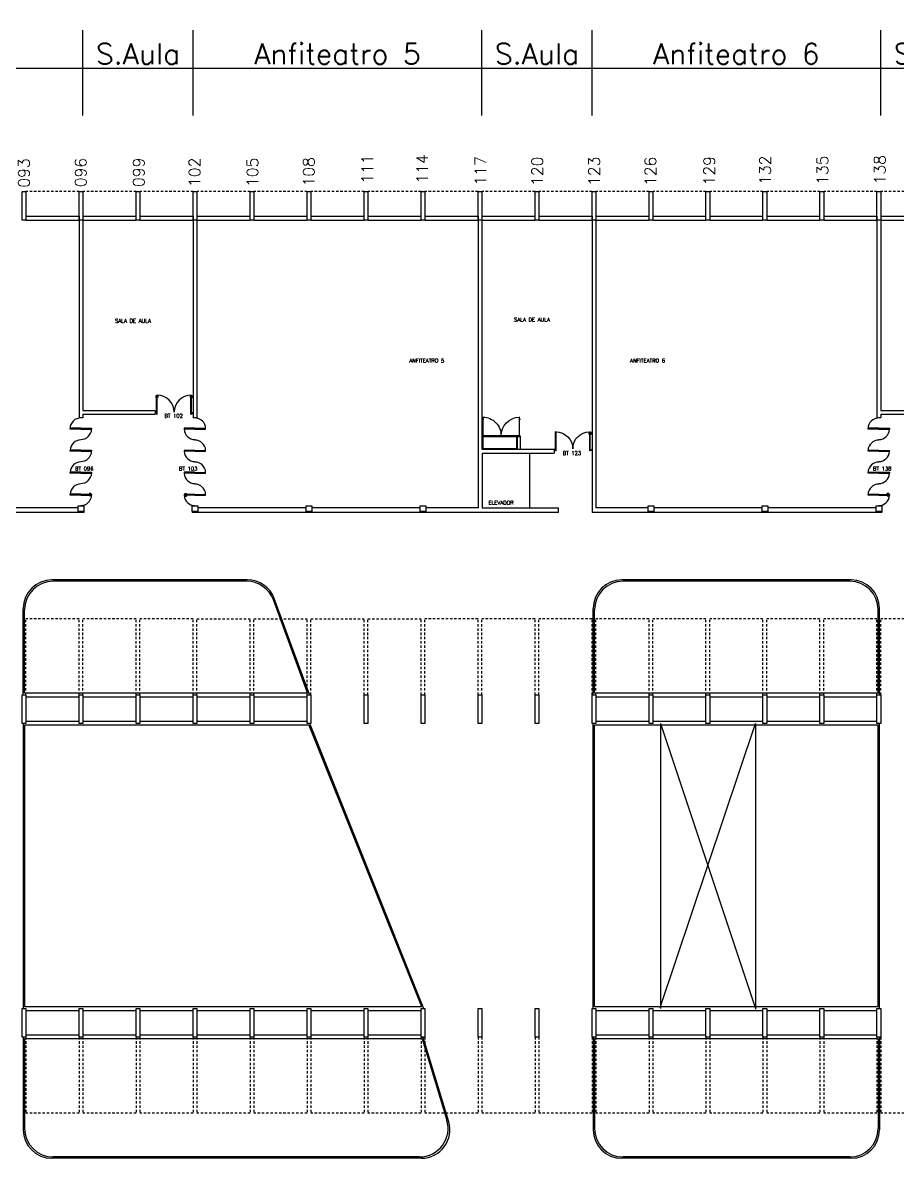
# Model space of a CAD drawing. Header units: millimetres. Extents: x 2860 to 3104, y 1039 to 1134.
# Drawn here: x 2966.1 to 3012.2, y 1073.8 to 1133.6 of the extents above; entities that cross this region are included whole.
import ezdxf

# ---------------------------------------------------------------- set-up
doc = ezdxf.new("R2010")
doc.units = ezdxf.units.MM
doc.linetypes.add('HIDDEN2', pattern=[0.1875, 0.125, -0.0625])
for name, color, linetype in [('ALV', 2, 'Continuous'), ('AR-ESQ-EXI', 7, 'Continuous'), ('AR-PIS', 1, 'Continuous'), ('ESQ', 2, 'Continuous'), ('ESTR', 3, 'Continuous'), ('NOPILAR1', 2, 'Continuous'), ('PISO', 1, 'Continuous'), ('PROJ', 1, 'HIDDEN2'), ('TEXTO', 2, 'Continuous'), ('TEXTO-CENTRO-CUSTO', 2, 'Continuous'), ('TEXTO-ENDEREÇO', 2, 'Continuous')]:
    doc.layers.add(name, color=color, linetype=linetype)
doc.styles.add('1', font='romans.shx')
doc.styles.add('NOPILAR', font='simplex.shx', dxfattribs={"height": 0.6})
doc.styles.add('UNB-100', font='simplex.shx', dxfattribs={"height": 0.2})
doc.styles.add('UNB-100-1', font='simplex.shx', dxfattribs={"height": 0.2})
doc.dimstyles.new('1-600', dxfattribs={"dimtxt": 1.1, "dimasz": 2.5, "dimexe": 2, "dimexo": 4, "dimgap": 0.2, "dimtad": 1, "dimdec": 0, "dimzin": 4, "dimdsep": 46, "dimlunit": 6, "dimtxsty": '1', "dimblk1": 'NONE', "dimblk2": 'NONE', "dimsah": 1, "dimcen": 0, "dimclrd": 2, "dimclre": 2, "dimclrt": 2, "dimadec": 0, "dimazin": 0, "dimtfac": 1, "dimtdec": 0, "dimtmove": 2, "dimatfit": 3, "dimldrblk": 'NONE', "dimfxl": 1, "dimtolj": 1, "dimtzin": 0, "dimarcsym": 0})

# ---------------------------------------------------------------- blocks, each defined once
blk = doc.blocks.new('PILB-TTS')
blk.add_lwpolyline([(-0.3, 0.306), (0, 0.306), (0, 0), (-0.3, 0)], close=True)
blk = doc.blocks.new('PTDP-TTS')
at = {"color": 2}
for p, q in [((0.084, 0.9), (0.115, 0.9)), ((0.084, -0.1), (0.084, 0.9)), ((0.114, -0.1), (0.114, 0.9)), ((1.884, 0.9), (1.914, 0.9)), ((1.884, -0.1), (1.884, 0.9)), ((1.914, -0.1), (1.914, 0.9)), ((0.084, -0.1), (0.115, -0.1)), ((1.885, -0.101), (1.915, -0.101))]:
    blk.add_line(p, q, dxfattribs=at)
at = {"color": 1}
for centre, radius, start, end in [((0.114, 0.006), 0.892, 0, 90), ((1.899, 0.006), 0.892, 90, 180), ((0.098, 0), 0.098, 180, 270), ((1.896, -0.001), 0.0991, 271.7192, 0)]:
    blk.add_arc(centre, radius, start, end, dxfattribs=at)
at = {"layer": 'ESQ', "color": 1}
for p, q in [((0.044, 0.86), (0.044, 0.77)), ((0.044, 0.86), (0.084, 0.86)), ((0.054, 0.77), (0.044, 0.77)), ((0.054, 0.85), (0.054, 0.77)), ((0.054, 0.85), (0.084, 0.85)), ((0.154, 0.86), (0.114, 0.86)), ((0.144, 0.85), (0.114, 0.85)), ((0.144, 0.85), (0.144, 0.77)), ((0.144, 0.77), (0.154, 0.77)), ((0.154, 0.86), (0.154, 0.77))]:
    blk.add_line(p, q, dxfattribs=at)
blk = doc.blocks.new('*D79')
at = {"layer": 'DEFPOINTS', "color": 0, "transparency": 16777216}
for p in [(2969.308, 1131.18), (2945.108, 1124.68), (2969.308, 1124.68)]:
    blk.add_point(p, dxfattribs=at)
at = {"layer": 'TEXTO-CENTRO-CUSTO', "color": 2, "lineweight": -2, "transparency": 16777216}
for p, q in [((2945.108, 1128.68), (2945.108, 1133.18)), ((2969.308, 1128.68), (2969.308, 1133.18)), ((2945.108, 1131.18), (2969.308, 1131.18))]:
    blk.add_line(p, q, dxfattribs=at)
at = {"layer": 'TEXTO-CENTRO-CUSTO', "color": 2, "transparency": 16777216, "insert": (2957.208, 1131.93), "char_height": 1.1, "attachment_point": 5, "style": '1'}
blk.add_mtext('\\A1;Anfiteatro 4', dxfattribs=at)
blk = doc.blocks.new('_NONE')
at = {"color": 0, "linetype": 'ByBlock'}
blk.add_circle((0, 0), 0.25, dxfattribs=at)
blk = doc.blocks.new('*D81')
at = {"layer": 'DEFPOINTS', "color": 0, "transparency": 16777216}
for p in [(2975.108, 1131.18), (2969.308, 1124.68), (2975.108, 1124.68)]:
    blk.add_point(p, dxfattribs=at)
at = {"layer": 'TEXTO-CENTRO-CUSTO', "color": 2, "lineweight": -2, "transparency": 16777216}
for p, q in [((2969.308, 1128.68), (2969.308, 1133.18)), ((2975.108, 1128.68), (2975.108, 1133.18)), ((2969.308, 1131.18), (2975.108, 1131.18))]:
    blk.add_line(p, q, dxfattribs=at)
at = {"layer": 'TEXTO-CENTRO-CUSTO', "color": 2, "transparency": 16777216, "insert": (2972.208, 1131.93), "char_height": 1.1, "attachment_point": 5, "style": '1'}
blk.add_mtext('\\A1;S.Aula', dxfattribs=at)
blk = doc.blocks.new('*D82')
at = {"layer": 'DEFPOINTS', "color": 0, "transparency": 16777216}
for p in [(2990.308, 1131.18), (2975.108, 1124.68), (2990.308, 1124.68)]:
    blk.add_point(p, dxfattribs=at)
at = {"layer": 'TEXTO-CENTRO-CUSTO', "color": 2, "lineweight": -2, "transparency": 16777216}
for p, q in [((2975.108, 1128.68), (2975.108, 1133.18)), ((2990.308, 1128.68), (2990.308, 1133.18)), ((2975.108, 1131.18), (2990.308, 1131.18))]:
    blk.add_line(p, q, dxfattribs=at)
at = {"layer": 'TEXTO-CENTRO-CUSTO', "color": 2, "transparency": 16777216, "insert": (2982.708, 1131.93), "char_height": 1.1, "attachment_point": 5, "style": '1'}
blk.add_mtext('\\A1;Anfiteatro 5', dxfattribs=at)
blk = doc.blocks.new('*D83')
at = {"layer": 'DEFPOINTS', "color": 0, "transparency": 16777216}
for p in [(3011.308, 1131.18), (2996.108, 1124.68), (3011.308, 1124.68)]:
    blk.add_point(p, dxfattribs=at)
at = {"layer": 'TEXTO-CENTRO-CUSTO', "color": 2, "lineweight": -2, "transparency": 16777216}
for p, q in [((2996.108, 1128.68), (2996.108, 1133.18)), ((3011.308, 1128.68), (3011.308, 1133.18)), ((2996.108, 1131.18), (3011.308, 1131.18))]:
    blk.add_line(p, q, dxfattribs=at)
at = {"layer": 'TEXTO-CENTRO-CUSTO', "color": 2, "transparency": 16777216, "insert": (3003.708, 1131.93), "char_height": 1.1, "attachment_point": 5, "style": '1'}
blk.add_mtext('\\A1;Anfiteatro 6', dxfattribs=at)
blk = doc.blocks.new('*D84')
at = {"layer": 'DEFPOINTS', "color": 0, "transparency": 16777216}
for p in [(2996.108, 1131.18), (2990.308, 1124.68), (2996.108, 1124.68)]:
    blk.add_point(p, dxfattribs=at)
at = {"layer": 'TEXTO-CENTRO-CUSTO', "color": 2, "lineweight": -2, "transparency": 16777216}
for p, q in [((2990.308, 1128.68), (2990.308, 1133.18)), ((2996.108, 1128.68), (2996.108, 1133.18)), ((2990.308, 1131.18), (2996.108, 1131.18))]:
    blk.add_line(p, q, dxfattribs=at)
at = {"layer": 'TEXTO-CENTRO-CUSTO', "color": 2, "transparency": 16777216, "insert": (2993.208, 1131.93), "char_height": 1.1, "attachment_point": 5, "style": '1'}
blk.add_mtext('\\A1;S.Aula', dxfattribs=at)
blk = doc.blocks.new('*D86')
at = {"layer": 'DEFPOINTS', "color": 0, "transparency": 16777216}
for p in [(3017.108, 1131.18), (3011.308, 1124.68), (3017.108, 1124.68)]:
    blk.add_point(p, dxfattribs=at)
at = {"layer": 'TEXTO-CENTRO-CUSTO', "color": 2, "lineweight": -2, "transparency": 16777216}
for p, q in [((3011.308, 1128.68), (3011.308, 1133.18)), ((3017.108, 1128.68), (3017.108, 1133.18)), ((3011.308, 1131.18), (3017.108, 1131.18))]:
    blk.add_line(p, q, dxfattribs=at)
at = {"layer": 'TEXTO-CENTRO-CUSTO', "color": 2, "transparency": 16777216, "insert": (3014.208, 1131.93), "char_height": 1.1, "attachment_point": 5, "style": '1'}
blk.add_mtext('\\A1;S.Aula', dxfattribs=at)
blk = doc.blocks.new('ar 01-p')
at = {"layer": 'ESQ'}
for p, q in [((-1.024, -0.579), (-2.934, -0.579)), ((-2.934, -0.581), (-2.932, -0.581)), ((-2.922, -0.614), (-2.928, -0.585)), ((-1.037, -0.614), (-1.03, -0.585)), ((-1.024, -0.581), (-1.027, -0.581)), ((-1.024, -0.639), (-2.934, -0.639)), ((-2.934, -0.649), (-2.931, -0.649)), ((-2.934, -0.681), (-2.931, -0.681)), ((-2.919, -0.627), (-2.932, -0.622)), ((-2.931, -0.681), (-2.931, -0.649)), ((-2.914, -0.621), (-2.919, -0.618)), ((-2.912, -0.637), (-2.914, -0.621)), ((-1.047, -0.637), (-1.045, -0.621)), ((-1.045, -0.621), (-1.039, -0.618)), ((-1.04, -0.627), (-1.027, -0.622)), ((-1.028, -0.681), (-1.028, -0.649)), ((-1.024, -0.649), (-1.028, -0.649)), ((-1.024, -0.681), (-1.028, -0.681))]:
    blk.add_line(p, q, dxfattribs=at)
at = {"layer": 'ESQ', "linetype": 'Continuous'}
for p, q in [((-2.934, -0.581), (-2.934, -0.618)), ((-1.024, -0.581), (-1.024, -0.618)), ((-2.919, -0.637), (-2.931, -0.65)), ((-2.913, -0.639), (-2.931, -0.654)), ((-2.919, -0.627), (-2.919, -0.636)), ((-1.045, -0.639), (-1.028, -0.654)), ((-1.04, -0.627), (-1.04, -0.636)), ((-1.04, -0.637), (-1.028, -0.65))]:
    blk.add_line(p, q, dxfattribs=at)
at = {"layer": 'ESQ'}
for points in [[(-2.974, -0.639), (-2.934, -0.639), (-2.934, -0.579), (-2.974, -0.579)], [(-1.024, -0.639), (-0.974, -0.639), (-0.974, -0.579), (-1.024, -0.579)]]:
    blk.add_lwpolyline(points, close=True, dxfattribs=at)
for points in [[(-2.934, -1.628), (-2.934, -0.644), (-2.955, -0.644), (-2.955, -1.628), (-2.934, -1.628)], [(-1.024, -1.628), (-1.024, -0.644), (-1.003, -0.644), (-1.003, -1.628), (-1.024, -1.628)], [(-2.955, -1.476), (-2.961, -1.476)], [(-2.961, -1.528), (-2.961, -1.476)], [(-2.955, -1.528), (-2.961, -1.528)], [(-2.934, -1.476), (-2.929, -1.476)], [(-2.934, -1.528), (-2.929, -1.528)], [(-2.929, -1.528), (-2.929, -1.476)], [(-1.016, -1.476), (-1.022, -1.476)], [(-1.022, -1.528), (-1.022, -1.476)], [(-1.016, -1.528), (-1.022, -1.528)], [(-0.995, -1.476), (-0.99, -1.476)], [(-0.995, -1.528), (-0.99, -1.528)], [(-0.99, -1.528), (-0.99, -1.476)]]:
    blk.add_lwpolyline(points, dxfattribs=at)
at = {"layer": 'ESQ', "linetype": 'Continuous'}
for centre in [(-2.915, -0.636), (-1.043, -0.636)]:
    blk.add_circle(centre, 0.00144, dxfattribs=at)
at = {"layer": 'ESQ'}
for centre, radius, start, end in [((-2.932, -0.585), 0.0036, 2.86241, 90), ((-1.027, -0.585), 0.0036, 90, 177.13759), ((-2.951, -0.657), 0.971, 270.96081, 1.05358), ((-2.918, -0.614), 0.0036, 182.86241, 256), ((-0.962, -0.612), 1.018, 181.49535, 266.47623), ((-1.04, -0.614), 0.0036, 284, 357.13759)]:
    blk.add_arc(centre, radius, start, end, dxfattribs=at)
at = {"layer": 'ESQ', "linetype": 'Continuous'}
for centre, radius, start, end in [((-2.931, -0.618), 0.0036, 180, 256), ((-2.915, -0.636), 0.0036, 180, 352), ((-2.915, -0.636), 0.00144, 180, 352), ((-1.043, -0.636), 0.0036, 188, 360), ((-1.043, -0.636), 0.00144, 188, 360), ((-1.028, -0.618), 0.0036, 284, 0)]:
    blk.add_arc(centre, radius, start, end, dxfattribs=at)

msp = doc.modelspace()

# ---------------------------------------------------------------- linework, layer by layer
at = {"layer": 'ALV'}
for p, q in [((2966.308, 1123.38), (2969.108, 1123.38)), ((2966.308, 1123.18), (2969.108, 1123.18)), ((2969.108, 1123.38), (2969.108, 1112.78)), ((2969.308, 1123.38), (2969.308, 1113.166)), ((2969.308, 1123.38), (2972.108, 1123.38)), ((2969.308, 1123.18), (2972.108, 1123.18)), ((2972.308, 1123.38), (2975.108, 1123.38)), ((2972.308, 1123.18), (2975.108, 1123.18)), ((2975.108, 1123.38), (2975.108, 1112.777)), ((2975.308, 1123.38), (2975.308, 1112.777)), ((2975.308, 1123.38), (2978.108, 1123.38)), ((2975.308, 1123.18), (2978.108, 1123.18)), ((2978.308, 1123.38), (2981.108, 1123.38)), ((2978.308, 1123.18), (2981.108, 1123.18)), ((2981.308, 1123.38), (2984.108, 1123.38)), ((2981.308, 1123.18), (2984.108, 1123.18)), ((2984.308, 1123.38), (2987.108, 1123.38)), ((2984.308, 1123.18), (2987.108, 1123.18)), ((2987.308, 1123.38), (2990.108, 1123.38)), ((2987.308, 1123.18), (2990.108, 1123.18)), ((2990.108, 1123.38), (2990.108, 1108.039)), ((2990.308, 1123.38), (2990.308, 1111.12)), ((2990.308, 1123.38), (2993.108, 1123.38)), ((2990.308, 1123.18), (2993.108, 1123.18)), ((2993.308, 1123.38), (2996.108, 1123.38)), ((2993.308, 1123.18), (2996.108, 1123.18)), ((2996.108, 1123.38), (2996.108, 1107.789)), ((2996.308, 1123.38), (2996.308, 1108.039)), ((2996.308, 1123.38), (2999.108, 1123.38)), ((2996.308, 1123.18), (2999.108, 1123.18)), ((2999.308, 1123.38), (3002.108, 1123.38)), ((2999.308, 1123.18), (3002.108, 1123.18)), ((3002.308, 1123.38), (3005.108, 1123.38)), ((3002.308, 1123.18), (3005.108, 1123.18)), ((3005.308, 1123.38), (3008.108, 1123.38)), ((3005.308, 1123.18), (3008.108, 1123.18)), ((3008.308, 1123.38), (3011.108, 1123.38)), ((3008.308, 1123.18), (3011.108, 1123.18)), ((3011.108, 1123.38), (3011.108, 1112.79)), ((3011.308, 1123.38), (3011.308, 1113.166)), ((3011.308, 1123.38), (3014.108, 1123.38)), ((3011.308, 1123.18), (3014.108, 1123.18)), ((2969.308, 1113.166), (2973.108, 1113.166)), ((2973.108, 1113.166), (2973.108, 1112.966)), ((3011.308, 1113.166), (3015.108, 1113.166)), ((2969.308, 1112.78), (2969.108, 1112.78)), ((2969.308, 1112.966), (2969.308, 1112.78)), ((2969.308, 1112.966), (2973.108, 1112.966)), ((2975.308, 1112.777), (2975.108, 1112.777)), ((3011.108, 1112.79), (3011.308, 1112.79)), ((3011.308, 1112.966), (3011.308, 1112.79)), ((3011.308, 1112.966), (3015.108, 1112.966)), ((2990.361, 1111.764), (2990.361, 1111.159)), ((2992.141, 1111.764), (2992.141, 1111.159)), ((2992.176, 1111.764), (2992.176, 1111.124)), ((2992.326, 1111.764), (2992.326, 1111.124)), ((2990.308, 1111.12), (2994.123, 1111.12)), ((2990.319, 1110.92), (2994.123, 1110.92)), ((2990.319, 1110.92), (2990.319, 1108.039)), ((2990.361, 1111.159), (2992.141, 1111.159)), ((2994.123, 1111.12), (2994.123, 1110.92)), ((2969.358, 1107.789), (2963.21, 1107.789)), ((2969.058, 1108.039), (2963.358, 1108.039)), ((2969.358, 1107.838), (2969.358, 1107.789)), ((2975.058, 1107.838), (2975.058, 1107.789)), ((2981.208, 1107.789), (2975.058, 1107.789)), ((2981.058, 1108.039), (2975.358, 1108.039)), ((2987.208, 1107.789), (2981.21, 1107.789)), ((2987.058, 1108.039), (2981.358, 1108.039)), ((2994.346, 1107.789), (2987.21, 1107.789)), ((2990.115, 1108.039), (2987.358, 1108.039)), ((2990.326, 1108.039), (2994.346, 1108.039)), ((2994.346, 1107.789), (2994.346, 1108.039)), ((2999.208, 1107.789), (2996.115, 1107.789)), ((2999.058, 1108.039), (2996.315, 1108.039)), ((3005.208, 1107.789), (2999.21, 1107.789)), ((3005.058, 1108.039), (2999.358, 1108.039)), ((3011.358, 1107.789), (3005.21, 1107.789)), ((3011.058, 1108.039), (3005.358, 1108.039)), ((3011.358, 1107.838), (3011.358, 1107.789))]:
    msp.add_line(p, q, dxfattribs=at)
at = {"layer": 'AR-ESQ-EXI'}
msp.add_line((2990.361, 1111.764), (2990.326, 1111.764), dxfattribs=at)
at = {"layer": 'AR-PIS'}
for q in [(2992.836, 1110.924), (2992.836, 1108.039)]:
    msp.add_line((2992.836, 1108.054), q, dxfattribs=at)
at = {"layer": 'ESQ'}
for p, q in [((2974.95, 1113.926), (2974.95, 1113.836)), ((2974.95, 1113.926), (2974.99, 1113.926)), ((2974.96, 1113.836), (2974.95, 1113.836)), ((2974.96, 1113.916), (2974.99, 1113.916)), ((2974.96, 1113.916), (2974.96, 1113.836)), ((2975.06, 1113.926), (2975.02, 1113.926)), ((2975.05, 1113.916), (2975.02, 1113.916)), ((2975.05, 1113.916), (2975.05, 1113.836)), ((2975.05, 1113.836), (2975.06, 1113.836)), ((2975.06, 1113.926), (2975.06, 1113.836)), ((2969.203, 1112.225), (2968.633, 1112.225)), ((2968.633, 1112.175), (2968.633, 1112.225)), ((2969.203, 1112.175), (2968.633, 1112.175)), ((2969.2, 1112.226), (2969.77, 1112.226)), ((2969.2, 1112.176), (2969.77, 1112.176)), ((2969.77, 1112.226), (2969.77, 1112.176)), ((2975.204, 1112.22), (2974.634, 1112.22)), ((2974.634, 1112.22), (2974.634, 1112.17)), ((2975.204, 1112.17), (2974.634, 1112.17)), ((2975.201, 1112.219), (2975.771, 1112.219)), ((2975.201, 1112.169), (2975.771, 1112.169)), ((2975.771, 1112.169), (2975.771, 1112.219)), ((3011.206, 1112.219), (3010.636, 1112.219)), ((3010.636, 1112.169), (3010.636, 1112.219)), ((3011.206, 1112.169), (3010.636, 1112.169)), ((3011.203, 1112.22), (3011.773, 1112.22)), ((3011.203, 1112.17), (3011.773, 1112.17)), ((3011.773, 1112.22), (3011.773, 1112.17)), ((2969.203, 1111.064), (2968.633, 1111.064)), ((2968.633, 1111.014), (2968.633, 1111.064)), ((2969.203, 1111.014), (2968.633, 1111.014)), ((2969.2, 1111.066), (2969.77, 1111.066)), ((2969.2, 1111.016), (2969.77, 1111.016)), ((2969.77, 1111.066), (2969.77, 1111.016)), ((2975.204, 1111.06), (2974.634, 1111.06)), ((2974.634, 1111.06), (2974.634, 1111.01)), ((2975.204, 1111.01), (2974.634, 1111.01)), ((2975.201, 1111.058), (2975.771, 1111.058)), ((2975.201, 1111.008), (2975.771, 1111.008)), ((2975.771, 1111.008), (2975.771, 1111.059)), ((3010.636, 1111.008), (3010.636, 1111.059)), ((3011.206, 1111.058), (3010.636, 1111.058)), ((3011.206, 1111.008), (3010.636, 1111.008)), ((3011.203, 1111.06), (3011.773, 1111.06)), ((3011.203, 1111.01), (3011.773, 1111.01)), ((3011.773, 1111.06), (3011.773, 1111.01)), ((2969.203, 1109.908), (2968.633, 1109.908)), ((2968.633, 1109.858), (2968.633, 1109.908)), ((2969.203, 1109.858), (2968.633, 1109.858)), ((2969.2, 1109.909), (2969.77, 1109.909)), ((2969.2, 1109.859), (2969.77, 1109.859)), ((2969.77, 1109.909), (2969.77, 1109.859)), ((2975.204, 1109.903), (2974.634, 1109.903)), ((2974.634, 1109.903), (2974.634, 1109.853)), ((2975.204, 1109.853), (2974.634, 1109.853)), ((2975.201, 1109.902), (2975.771, 1109.902)), ((2975.201, 1109.852), (2975.771, 1109.852)), ((2975.771, 1109.852), (2975.771, 1109.902)), ((3011.206, 1109.902), (3010.636, 1109.902)), ((3010.636, 1109.852), (3010.636, 1109.902)), ((3011.206, 1109.852), (3010.636, 1109.852)), ((3011.203, 1109.903), (3011.773, 1109.903)), ((3011.203, 1109.853), (3011.773, 1109.853)), ((3011.773, 1109.903), (3011.773, 1109.853)), ((2969.203, 1108.748), (2968.633, 1108.748)), ((2968.633, 1108.698), (2968.633, 1108.748)), ((2969.203, 1108.698), (2968.633, 1108.698)), ((2969.2, 1108.75), (2969.77, 1108.75)), ((2969.2, 1108.7), (2969.77, 1108.7)), ((2969.73, 1108.79), (2969.64, 1108.79)), ((2969.64, 1108.78), (2969.64, 1108.789)), ((2969.72, 1108.78), (2969.64, 1108.78)), ((2969.64, 1108.669), (2969.64, 1108.66)), ((2969.72, 1108.669), (2969.64, 1108.669)), ((2969.73, 1108.659), (2969.64, 1108.659)), ((2969.72, 1108.78), (2969.72, 1108.75)), ((2969.72, 1108.669), (2969.72, 1108.7)), ((2969.73, 1108.79), (2969.73, 1108.75)), ((2969.73, 1108.659), (2969.73, 1108.7)), ((2969.77, 1108.75), (2969.77, 1108.7)), ((2975.204, 1108.744), (2974.634, 1108.744)), ((2974.634, 1108.744), (2974.634, 1108.694)), ((2975.204, 1108.694), (2974.634, 1108.694)), ((2974.674, 1108.784), (2974.764, 1108.784)), ((2974.674, 1108.784), (2974.674, 1108.744)), ((2974.674, 1108.654), (2974.674, 1108.694)), ((2974.674, 1108.654), (2974.764, 1108.654)), ((2974.684, 1108.774), (2974.764, 1108.774)), ((2974.684, 1108.774), (2974.684, 1108.744)), ((2974.684, 1108.664), (2974.684, 1108.694)), ((2974.684, 1108.664), (2974.764, 1108.664)), ((2974.764, 1108.774), (2974.764, 1108.784)), ((2974.764, 1108.664), (2974.764, 1108.654)), ((2975.201, 1108.742), (2975.771, 1108.742)), ((2975.201, 1108.692), (2975.771, 1108.692)), ((2975.771, 1108.692), (2975.771, 1108.743)), ((3010.636, 1108.692), (3010.636, 1108.743)), ((3011.206, 1108.742), (3010.636, 1108.742)), ((3011.206, 1108.692), (3010.636, 1108.692)), ((3011.203, 1108.744), (3011.773, 1108.744)), ((3011.203, 1108.694), (3011.773, 1108.694)), ((3011.733, 1108.784), (3011.643, 1108.784)), ((3011.643, 1108.774), (3011.643, 1108.784)), ((3011.723, 1108.774), (3011.643, 1108.774)), ((3011.643, 1108.664), (3011.643, 1108.654)), ((3011.723, 1108.664), (3011.643, 1108.664)), ((3011.733, 1108.654), (3011.643, 1108.654)), ((3011.723, 1108.774), (3011.723, 1108.744)), ((3011.723, 1108.664), (3011.723, 1108.694)), ((3011.733, 1108.784), (3011.733, 1108.744)), ((3011.733, 1108.654), (3011.733, 1108.694)), ((3011.773, 1108.744), (3011.773, 1108.694))]:
    msp.add_line(p, q, dxfattribs=at)
for centre, radius, start, end in [((2969.203, 1112.199), 0.569, 89.24317, 179.24317), ((2975.202, 1112.194), 0.569, 0.75683, 90.75683), ((3011.206, 1112.194), 0.569, 89.24317, 179.24317), ((2969.199, 1112.203), 0.571, 269.72032, 357.27387), ((2975.206, 1112.198), 0.571, 182.72613, 270.27968), ((3011.201, 1112.198), 0.571, 269.72032, 357.27387), ((2969.204, 1111.037), 0.571, 89.72032, 177.27387), ((2975.2, 1111.031), 0.571, 2.72613, 90.27968), ((3011.207, 1111.031), 0.571, 89.72032, 177.27387), ((2969.199, 1111.043), 0.571, 269.72032, 357.27387), ((2975.206, 1111.037), 0.571, 182.72613, 270.27968), ((3011.201, 1111.037), 0.571, 269.72032, 357.27387), ((2969.204, 1109.881), 0.571, 89.72032, 177.27387), ((2975.2, 1109.875), 0.571, 2.72613, 90.27968), ((3011.207, 1109.875), 0.571, 89.72032, 177.27387), ((2969.199, 1109.886), 0.571, 269.72032, 357.27387), ((2975.206, 1109.88), 0.571, 182.72613, 270.27968), ((3011.201, 1109.88), 0.571, 269.72032, 357.27387), ((2969.204, 1108.721), 0.571, 89.72032, 177.27387), ((2975.2, 1108.715), 0.571, 2.72613, 90.27968), ((3011.207, 1108.715), 0.571, 89.72032, 177.27387), ((2969.199, 1108.727), 0.571, 269.72032, 357.27387), ((2975.206, 1108.721), 0.571, 182.72613, 270.27968), ((3011.201, 1108.721), 0.571, 269.72032, 357.27387)]:
    msp.add_arc(centre, radius, start, end, dxfattribs=at)
at = {"layer": 'ESTR'}
for points in [[(2966.308, 1124.68), (2966.308, 1123.18), (2966.108, 1123.18), (2966.108, 1124.68)], [(2969.308, 1124.68), (2969.308, 1123.18), (2969.108, 1123.18), (2969.108, 1124.68)], [(2972.308, 1124.68), (2972.308, 1123.18), (2972.108, 1123.18), (2972.108, 1124.68)], [(2975.308, 1124.68), (2975.308, 1123.18), (2975.108, 1123.18), (2975.108, 1124.68)], [(2978.308, 1124.68), (2978.308, 1123.18), (2978.108, 1123.18), (2978.108, 1124.68)], [(2981.308, 1124.68), (2981.308, 1123.18), (2981.108, 1123.18), (2981.108, 1124.68)], [(2984.308, 1124.68), (2984.308, 1123.18), (2984.108, 1123.18), (2984.108, 1124.68)], [(2987.308, 1124.68), (2987.308, 1123.18), (2987.108, 1123.18), (2987.108, 1124.68)], [(2990.308, 1124.68), (2990.308, 1123.18), (2990.108, 1123.18), (2990.108, 1124.68)], [(2993.308, 1124.68), (2993.308, 1123.18), (2993.108, 1123.18), (2993.108, 1124.68)], [(2996.308, 1124.68), (2996.308, 1123.18), (2996.108, 1123.18), (2996.108, 1124.68)], [(2999.308, 1124.68), (2999.308, 1123.18), (2999.108, 1123.18), (2999.108, 1124.68)], [(3002.308, 1124.68), (3002.308, 1123.18), (3002.108, 1123.18), (3002.108, 1124.68)], [(3005.308, 1124.68), (3005.308, 1123.18), (3005.108, 1123.18), (3005.108, 1124.68)], [(3008.308, 1124.68), (3008.308, 1123.18), (3008.108, 1123.18), (3008.108, 1124.68)], [(3011.308, 1124.68), (3011.308, 1123.18), (3011.108, 1123.18), (3011.108, 1124.68)], [(2966.308, 1098.188), (2966.308, 1096.688), (2966.108, 1096.688), (2966.108, 1098.188)], [(2969.308, 1098.188), (2969.308, 1096.688), (2969.108, 1096.688), (2969.108, 1098.188)], [(2972.308, 1098.188), (2972.308, 1096.688), (2972.108, 1096.688), (2972.108, 1098.188)], [(2975.308, 1098.188), (2975.308, 1096.688), (2975.108, 1096.688), (2975.108, 1098.188)], [(2978.308, 1098.188), (2978.308, 1096.688), (2978.108, 1096.688), (2978.108, 1098.188)], [(2981.308, 1098.188), (2981.308, 1096.688), (2981.108, 1096.688), (2981.108, 1098.188)], [(2984.308, 1098.188), (2984.308, 1096.688), (2984.108, 1096.688), (2984.108, 1098.188)], [(2987.308, 1098.188), (2987.308, 1096.688), (2987.108, 1096.688), (2987.108, 1098.188)], [(2990.308, 1098.188), (2990.308, 1096.688), (2990.108, 1096.688), (2990.108, 1098.188)], [(2993.308, 1098.188), (2993.308, 1096.688), (2993.108, 1096.688), (2993.108, 1098.188)], [(2996.308, 1098.188), (2996.308, 1096.688), (2996.108, 1096.688), (2996.108, 1098.188)], [(2999.308, 1098.188), (2999.308, 1096.688), (2999.108, 1096.688), (2999.108, 1098.188)], [(3002.308, 1098.188), (3002.308, 1096.688), (3002.108, 1096.688), (3002.108, 1098.188)], [(3005.308, 1098.188), (3005.308, 1096.688), (3005.108, 1096.688), (3005.108, 1098.188)], [(3008.308, 1098.188), (3008.308, 1096.688), (3008.108, 1096.688), (3008.108, 1098.188)], [(3011.308, 1098.188), (3011.308, 1096.688), (3011.108, 1096.688), (3011.108, 1098.188)], [(2966.308, 1081.678), (2966.308, 1080.178), (2966.108, 1080.178), (2966.108, 1081.678)], [(2969.308, 1081.678), (2969.308, 1080.178), (2969.108, 1080.178), (2969.108, 1081.678)], [(2972.308, 1081.678), (2972.308, 1080.178), (2972.108, 1080.178), (2972.108, 1081.678)], [(2975.308, 1081.678), (2975.308, 1080.178), (2975.108, 1080.178), (2975.108, 1081.678)], [(2978.308, 1081.678), (2978.308, 1080.178), (2978.108, 1080.178), (2978.108, 1081.678)], [(2981.308, 1081.678), (2981.308, 1080.178), (2981.108, 1080.178), (2981.108, 1081.678)], [(2984.308, 1081.678), (2984.308, 1080.178), (2984.108, 1080.178), (2984.108, 1081.678)], [(2987.308, 1081.678), (2987.308, 1080.178), (2987.108, 1080.178), (2987.108, 1081.678)], [(2990.308, 1081.678), (2990.308, 1080.178), (2990.108, 1080.178), (2990.108, 1081.678)], [(2993.308, 1081.678), (2993.308, 1080.178), (2993.108, 1080.178), (2993.108, 1081.678)], [(2996.308, 1081.678), (2996.308, 1080.178), (2996.108, 1080.178), (2996.108, 1081.678)], [(2999.308, 1081.678), (2999.308, 1080.178), (2999.108, 1080.178), (2999.108, 1081.678)], [(3002.308, 1081.678), (3002.308, 1080.178), (3002.108, 1080.178), (3002.108, 1081.678)], [(3005.308, 1081.678), (3005.308, 1080.178), (3005.108, 1080.178), (3005.108, 1081.678)], [(3008.308, 1081.678), (3008.308, 1080.178), (3008.108, 1080.178), (3008.108, 1081.678)], [(3011.308, 1081.678), (3011.308, 1080.178), (3011.108, 1080.178), (3011.108, 1081.678)]]:
    msp.add_lwpolyline(points, close=True, dxfattribs=at)
at = {"layer": 'PISO'}
for p, q in [((2977.976, 1104.239), (2967.673, 1104.239)), ((2977.927, 1104.169), (2967.743, 1104.169)), ((3009.743, 1104.239), (2997.673, 1104.239)), ((3009.673, 1104.169), (2997.743, 1104.169)), ((2981.134, 1098.288), (2979.335, 1103.186)), ((2981.241, 1098.2), (2979.384, 1103.256)), ((2966.173, 1098.188), (2966.173, 1102.739)), ((2966.243, 1098.288), (2966.243, 1102.669)), ((2996.173, 1098.188), (2996.173, 1102.739)), ((2996.243, 1098.288), (2996.243, 1102.669)), ((3011.173, 1098.288), (3011.173, 1102.669)), ((3011.243, 1098.188), (3011.243, 1102.739)), ((2966.173, 1096.688), (2966.173, 1081.678)), ((2966.243, 1096.588), (2966.243, 1081.778)), ((2981.21, 1096.588), (2987.13, 1081.778)), ((2981.24, 1096.701), (2987.246, 1081.678)), ((2996.173, 1081.678), (2996.173, 1096.676)), ((2996.243, 1081.778), (2996.243, 1096.588)), ((2999.69, 1081.738), (3004.708, 1096.688)), ((2999.708, 1096.688), (3004.708, 1081.678)), ((2999.708, 1096.688), (2999.708, 1081.685)), ((3004.708, 1096.688), (3004.708, 1081.64)), ((3011.173, 1081.778), (3011.173, 1096.588)), ((3011.243, 1081.678), (3011.243, 1096.688)), ((2966.173, 1080.178), (2966.173, 1075.295)), ((2987.208, 1080.178), (2988.562, 1075.731)), ((2996.173, 1080.178), (2996.173, 1075.295)), ((3011.243, 1080.178), (3011.243, 1075.295)), ((2966.243, 1080.078), (2966.243, 1075.365)), ((2987.165, 1080.078), (2988.467, 1075.801)), ((2996.243, 1080.078), (2996.243, 1075.365)), ((3011.173, 1080.078), (3011.173, 1075.365)), ((2987.127, 1073.795), (2967.673, 1073.795)), ((2987.032, 1073.865), (2967.743, 1073.865)), ((3009.743, 1073.795), (2997.673, 1073.795)), ((3009.673, 1073.865), (2997.743, 1073.865))]:
    msp.add_line(p, q, dxfattribs=at)
at = {"layer": 'PISO', "color": 1}
for p, q in [((2966.243, 1098.288), (2981.134, 1098.288)), ((2966.308, 1098.088), (2969.108, 1098.088)), ((2969.308, 1098.088), (2972.108, 1098.088)), ((2972.308, 1098.088), (2975.108, 1098.088)), ((2975.308, 1098.088), (2978.108, 1098.088)), ((2978.308, 1098.088), (2981.108, 1098.088)), ((2996.243, 1098.288), (3011.173, 1098.288)), ((2996.308, 1098.088), (2999.108, 1098.088)), ((2999.308, 1098.088), (3002.108, 1098.088)), ((3002.308, 1098.088), (3005.108, 1098.088)), ((3005.308, 1098.088), (3008.108, 1098.088)), ((3008.308, 1098.088), (3011.108, 1098.088)), ((2981.21, 1096.588), (2966.243, 1096.588)), ((2969.108, 1096.788), (2966.308, 1096.788)), ((2972.108, 1096.788), (2969.308, 1096.788)), ((2975.108, 1096.788), (2972.308, 1096.788)), ((2978.108, 1096.788), (2975.308, 1096.788)), ((2981.108, 1096.788), (2978.308, 1096.788)), ((3011.173, 1096.588), (2996.243, 1096.588)), ((2999.108, 1096.788), (2996.308, 1096.788)), ((3002.108, 1096.788), (2999.308, 1096.788)), ((3005.108, 1096.788), (3002.308, 1096.788)), ((3008.108, 1096.788), (3005.308, 1096.788)), ((3011.108, 1096.788), (3008.308, 1096.788)), ((2966.243, 1081.778), (2987.13, 1081.778)), ((2966.308, 1081.578), (2969.108, 1081.578)), ((2969.308, 1081.578), (2972.108, 1081.578)), ((2972.308, 1081.578), (2975.108, 1081.578)), ((2975.308, 1081.578), (2978.108, 1081.578)), ((2978.308, 1081.578), (2981.108, 1081.578)), ((2981.308, 1081.578), (2984.108, 1081.578)), ((2984.308, 1081.578), (2987.108, 1081.578)), ((2996.243, 1081.778), (3011.173, 1081.778)), ((2996.308, 1081.578), (2999.108, 1081.578)), ((2999.308, 1081.578), (3002.108, 1081.578)), ((3002.308, 1081.578), (3005.108, 1081.578)), ((3005.308, 1081.578), (3008.108, 1081.578)), ((3008.308, 1081.578), (3011.108, 1081.578)), ((2969.108, 1080.278), (2966.308, 1080.278)), ((2972.108, 1080.278), (2969.308, 1080.278)), ((2975.108, 1080.278), (2972.308, 1080.278)), ((2978.108, 1080.278), (2975.308, 1080.278)), ((2981.108, 1080.278), (2978.308, 1080.278)), ((2984.108, 1080.278), (2981.308, 1080.278)), ((2987.108, 1080.278), (2984.308, 1080.278)), ((2999.108, 1080.278), (2996.308, 1080.278)), ((3002.108, 1080.278), (2999.308, 1080.278)), ((3005.108, 1080.278), (3002.308, 1080.278)), ((3008.108, 1080.278), (3005.308, 1080.278)), ((3011.108, 1080.278), (3008.308, 1080.278)), ((2987.165, 1080.078), (2966.243, 1080.078)), ((3011.173, 1080.078), (2996.243, 1080.078))]:
    msp.add_line(p, q, dxfattribs=at)
at = {"layer": 'PISO'}
for centre, start, end in [((2967.673, 1102.739), 90, 180), ((2967.743, 1102.669), 90, 180), ((2977.927, 1102.669), 20.16779, 90), ((2977.976, 1102.739), 20.16779, 90), ((2997.673, 1102.739), 90, 180), ((2997.743, 1102.669), 90, 180), ((3009.673, 1102.669), 0, 90), ((3009.743, 1102.739), 0, 90), ((2967.743, 1075.365), 180, 270), ((2987.032, 1075.365), 270, 16.93282), ((2987.127, 1075.295), 270, 16.93282), ((2997.743, 1075.365), 180, 270), ((3009.673, 1075.365), 270, 0), ((2967.673, 1075.295), 180, 270), ((2997.673, 1075.295), 180, 270), ((3009.743, 1075.295), 270, 0)]:
    msp.add_arc(centre, 1.5, start, end, dxfattribs=at)
at = {"layer": 'PROJ'}
for p, q in [((2969.108, 1124.68), (2966.308, 1124.68)), ((2972.108, 1124.68), (2969.308, 1124.68)), ((2975.108, 1124.68), (2972.308, 1124.68)), ((2978.108, 1124.68), (2975.308, 1124.68)), ((2981.108, 1124.68), (2978.308, 1124.68)), ((2984.108, 1124.68), (2981.308, 1124.68)), ((2987.108, 1124.68), (2984.308, 1124.68)), ((2990.108, 1124.68), (2987.308, 1124.68)), ((2993.108, 1124.68), (2990.308, 1124.68)), ((2996.108, 1124.68), (2993.308, 1124.68)), ((2999.108, 1124.68), (2996.308, 1124.68)), ((3002.108, 1124.68), (2999.308, 1124.68)), ((3005.108, 1124.68), (3002.308, 1124.68)), ((3008.108, 1124.68), (3005.308, 1124.68)), ((3011.108, 1124.68), (3008.308, 1124.68)), ((3014.108, 1124.68), (3011.308, 1124.68)), ((2969.108, 1102.188), (2966.308, 1102.188)), ((2966.308, 1098.188), (2966.308, 1102.188)), ((2969.108, 1098.188), (2969.108, 1102.188)), ((2969.308, 1098.188), (2969.308, 1102.188)), ((2972.108, 1102.188), (2969.308, 1102.188)), ((2972.108, 1098.188), (2972.108, 1102.188)), ((2975.108, 1102.188), (2972.308, 1102.188)), ((2972.308, 1098.188), (2972.308, 1102.188)), ((2975.108, 1098.188), (2975.108, 1102.188)), ((2975.308, 1098.188), (2975.308, 1102.188)), ((2975.308, 1102.188), (2978.108, 1102.188)), ((2978.108, 1098.188), (2978.108, 1102.188)), ((2978.308, 1102.188), (2981.108, 1102.188)), ((2978.308, 1098.188), (2978.308, 1102.188)), ((2981.108, 1098.188), (2981.108, 1102.188)), ((2981.308, 1098.188), (2981.308, 1102.188)), ((2981.308, 1102.188), (2984.108, 1102.188)), ((2984.108, 1098.188), (2984.108, 1102.188)), ((2984.308, 1102.188), (2987.108, 1102.188)), ((2984.308, 1098.188), (2984.308, 1102.188)), ((2987.108, 1098.188), (2987.108, 1102.188)), ((2987.308, 1098.188), (2987.308, 1102.188)), ((2990.108, 1102.188), (2987.308, 1102.188)), ((2990.108, 1098.188), (2990.108, 1102.188)), ((2993.108, 1102.188), (2990.308, 1102.188)), ((2990.308, 1098.188), (2990.308, 1102.188)), ((2993.108, 1098.188), (2993.108, 1102.188)), ((2993.308, 1098.188), (2993.308, 1102.188)), ((2996.108, 1102.188), (2993.308, 1102.188)), ((2996.108, 1098.188), (2996.108, 1102.188)), ((2999.108, 1102.188), (2996.308, 1102.188)), ((2996.308, 1098.188), (2996.308, 1102.188)), ((2999.108, 1098.188), (2999.108, 1102.188)), ((2999.308, 1098.188), (2999.308, 1102.188)), ((3002.108, 1102.188), (2999.308, 1102.188)), ((3002.108, 1098.188), (3002.108, 1102.188)), ((3005.108, 1102.188), (3002.308, 1102.188)), ((3002.308, 1098.188), (3002.308, 1102.188)), ((3005.108, 1098.188), (3005.108, 1102.188)), ((3005.308, 1098.188), (3005.308, 1102.188)), ((3008.108, 1102.188), (3005.308, 1102.188)), ((3008.108, 1098.188), (3008.108, 1102.188)), ((3011.108, 1102.188), (3008.308, 1102.188)), ((3008.308, 1098.188), (3008.308, 1102.188)), ((3011.108, 1098.188), (3011.108, 1102.188)), ((3011.308, 1098.188), (3011.308, 1102.188)), ((3014.108, 1102.188), (3011.308, 1102.188)), ((2966.308, 1080.178), (2966.308, 1076.178)), ((2969.108, 1080.178), (2969.108, 1076.178)), ((2969.308, 1080.178), (2969.308, 1076.178)), ((2972.108, 1080.178), (2972.108, 1076.178)), ((2972.308, 1080.178), (2972.308, 1076.178)), ((2975.108, 1080.178), (2975.108, 1076.178)), ((2975.308, 1080.178), (2975.308, 1076.178)), ((2978.108, 1080.178), (2978.108, 1076.178)), ((2978.308, 1080.178), (2978.308, 1076.178)), ((2981.108, 1080.178), (2981.108, 1076.178)), ((2981.308, 1080.178), (2981.308, 1076.178)), ((2984.108, 1080.178), (2984.108, 1076.178)), ((2984.308, 1080.178), (2984.308, 1076.178)), ((2987.108, 1080.178), (2987.108, 1076.178)), ((2987.308, 1080.178), (2987.308, 1076.178)), ((2990.108, 1080.178), (2990.108, 1076.178)), ((2990.308, 1080.178), (2990.308, 1076.178)), ((2993.108, 1080.178), (2993.108, 1076.178)), ((2993.308, 1080.178), (2993.308, 1076.178)), ((2996.108, 1080.178), (2996.108, 1076.178)), ((2996.308, 1080.178), (2996.308, 1076.178)), ((2999.108, 1080.178), (2999.108, 1076.178)), ((2999.308, 1080.178), (2999.308, 1076.178)), ((3002.108, 1080.178), (3002.108, 1076.178)), ((3002.308, 1080.178), (3002.308, 1076.178)), ((3005.108, 1080.178), (3005.108, 1076.178)), ((3005.308, 1080.178), (3005.308, 1076.178)), ((3008.108, 1080.178), (3008.108, 1076.178)), ((3008.308, 1080.178), (3008.308, 1076.178)), ((3011.108, 1080.178), (3011.108, 1076.178)), ((3011.308, 1080.178), (3011.308, 1076.178)), ((2969.108, 1076.178), (2966.308, 1076.178)), ((2972.108, 1076.178), (2969.308, 1076.178)), ((2975.108, 1076.178), (2972.308, 1076.178)), ((2978.108, 1076.178), (2975.308, 1076.178)), ((2981.108, 1076.178), (2978.308, 1076.178)), ((2984.108, 1076.178), (2981.308, 1076.178)), ((2987.108, 1076.178), (2984.308, 1076.178)), ((2990.108, 1076.178), (2987.308, 1076.178)), ((2993.108, 1076.178), (2990.308, 1076.178)), ((2996.108, 1076.178), (2993.308, 1076.178)), ((2999.108, 1076.178), (2996.308, 1076.178)), ((3002.108, 1076.178), (2999.308, 1076.178)), ((3005.108, 1076.178), (3002.308, 1076.178)), ((3008.108, 1076.178), (3005.308, 1076.178)), ((3011.108, 1076.178), (3008.308, 1076.178)), ((3014.108, 1076.178), (3011.308, 1076.178))]:
    msp.add_line(p, q, dxfattribs=at)

# ---------------------------------------------------------------- block references
at = {"layer": 'AR-ESQ-EXI', "xscale": -1, "rotation": 179.9999120264462}
msp.add_blockref('ar 01-p', (2993.3, 1111.185), dxfattribs=at)
at = {"layer": 'ESQ'}
msp.add_blockref('PTDP-TTS', (2973.106, 1113.066), dxfattribs=at)
at = {"layer": 'ESQ', "xscale": -1}
msp.add_blockref('PTDP-TTS', (2996.1, 1111.138), dxfattribs=at)
at = {"layer": 'ESTR', "color": 9}
for p in [(2969.358, 1107.838), (2975.358, 1107.838), (2981.358, 1107.838), (2987.358, 1107.838), (2999.358, 1107.838), (3005.358, 1107.838), (3011.358, 1107.838)]:
    msp.add_blockref('PILB-TTS', p, dxfattribs=at)

# ---------------------------------------------------------------- texts
at = {"layer": 'NOPILAR1', "style": 'NOPILAR'}
for s, p in [('093', (2966.506, 1124.886)), ('093', (2966.506, 1124.886)), ('096', (2969.498, 1124.913)), ('096', (2969.498, 1124.913)), ('099', (2972.546, 1124.922)), ('099', (2972.546, 1124.922)), ('102', (2975.49, 1124.922)), ('102', (2975.49, 1124.922)), ('105', (2978.536, 1124.922)), ('105', (2978.536, 1124.922)), ('108', (2981.502, 1124.948)), ('108', (2981.502, 1124.948)), ('111', (2984.582, 1125.099)), ('111', (2984.582, 1125.099)), ('114', (2987.465, 1125.099)), ('114', (2987.465, 1125.099)), ('117', (2990.532, 1125.001)), ('117', (2990.532, 1125.001)), ('120', (2993.525, 1124.975)), ('120', (2993.525, 1124.975)), ('123', (2996.517, 1124.975)), ('123', (2996.517, 1124.975)), ('126', (2999.482, 1124.975)), ('126', (2999.482, 1124.975)), ('129', (3002.581, 1125.005)), ('129', (3002.581, 1125.005)), ('132', (3005.519, 1125.032)), ('132', (3005.519, 1125.032)), ('135', (3008.538, 1125.032)), ('135', (3008.538, 1125.032)), ('138', (3011.558, 1125.059)), ('138', (3011.558, 1125.059))]:
    msp.add_text(s, height=0.6, rotation=90, dxfattribs=at).set_placement(p)
at = {"layer": 'TEXTO', "style": 'UNB-100'}
for s, p in [('SALA DE AULA', (2971.003, 1117.778)), ('SALA DE AULA', (2992.003, 1117.842)), ('ANFITEATRO 5', (2986.493, 1115.682)), ('ANFITEATRO 6', (2998.115, 1115.682)), ('ELEVADOR', (2990.654, 1108.204))]:
    msp.add_text(s, height=0.2, dxfattribs=at).set_placement(p)
at = {"layer": 'TEXTO-ENDEREÇO', "style": 'UNB-100-1'}
for s, p in [('BT 102', (2973.601, 1112.778)), ('BT 123', (2994.565, 1110.814)), ('BT 096', (2968.896, 1110)), ('BT 103', (2974.365, 1110)), ('BT 138', (3010.899, 1110))]:
    msp.add_text(s, height=0.2, dxfattribs=at).set_placement(p)

# ---------------------------------------------------------------- dimensions: what is measured, and where the dimension line sits
at = {"layer": 'TEXTO-CENTRO-CUSTO'}
for base, p1, p2, text, picture, middle in [((2969.308, 1131.18), (2945.108, 1124.68), (2969.308, 1124.68), 'Anfiteatro 4', '*D79', (2957.208, 1131.93)), ((2990.308, 1131.18), (2975.108, 1124.68), (2990.308, 1124.68), 'Anfiteatro 5', '*D82', (2982.708, 1131.93)), ((3011.308, 1131.18), (2996.108, 1124.68), (3011.308, 1124.68), 'Anfiteatro 6', '*D83', (3003.708, 1131.93)), ((2975.108, 1131.18), (2969.308, 1124.68), (2975.108, 1124.68), 'S.Aula', '*D81', (2972.208, 1131.93)), ((2996.108, 1131.18), (2990.308, 1124.68), (2996.108, 1124.68), 'S.Aula', '*D84', (2993.208, 1131.93)), ((3017.108, 1131.18), (3011.308, 1124.68), (3017.108, 1124.68), 'S.Aula', '*D86', (3014.208, 1131.93))]:
    dim = msp.add_linear_dim(base=base, p1=p1, p2=p2, text=text, dimstyle='1-600', dxfattribs=at)
    dim.commit()
    dim.dimension.update_dxf_attribs({"geometry": picture, "text_midpoint": middle})

doc.saveas('drawing.dxf')
